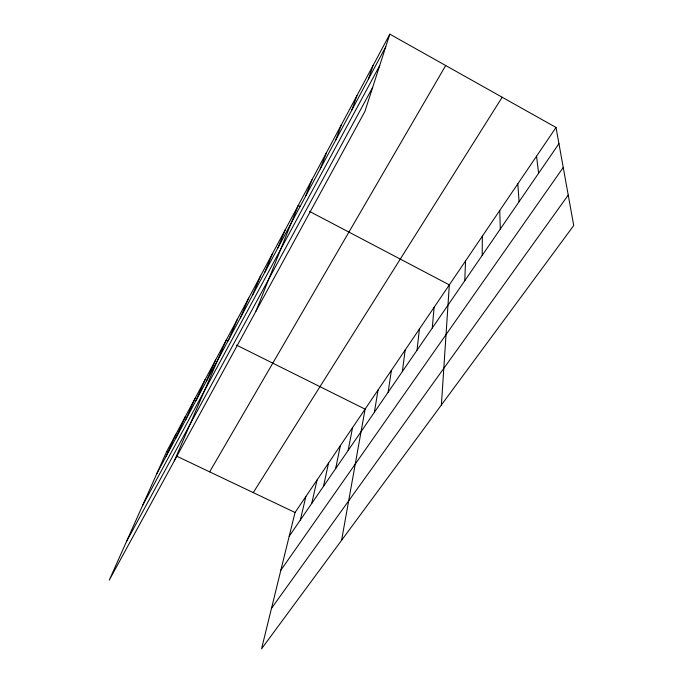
<?xml version="1.0" encoding="UTF-8"?>
<svg xmlns="http://www.w3.org/2000/svg" width="683" height="683" viewBox="0 0 683 683"><rect width="100%" height="100%" fill="white"/><g stroke="black" fill="none" stroke-linecap="round" stroke-linejoin="round"><path stroke-width="1.02" d="M482.207 255.34L482.335 236.181M464.781 280.696L465.541 260.957M441.38 404.985L449.329 284.871L309.536 211.406M432.254 328.036L434.123 307.299M417.048 350.166L419.413 329.001M402.355 371.552L405.181 350.003M388.14 392.238L391.402 370.34M374.386 412.259L378.041 390.044M341.585 540.313L365.098 409.143L236.557 345.12M348.151 450.43L352.539 427.66M335.643 468.64L340.356 445.64M323.511 486.296L328.532 463.083M311.738 503.431L317.049 480.029M300.315 520.053L305.89 496.49M556.022 127.465L295.039 512.489L261.538 648.85L573.729 225.527L556.022 127.465L389.822 34.15L166.72 451.429L109.271 580.123L364.927 111.397L389.822 34.15M368.359 79.228L373.063 65.491M351.677 110.33L356.953 95.637M335.652 140.22L341.44 124.639M320.233 168.957L326.508 152.574M305.403 196.61L312.114 179.501M255.894 311.303L298.232 205.463L300.11 206.454M277.75 248.168L285.221 229.795M264.842 272.227L272.645 253.308M252.377 295.466L260.488 276.052M240.331 317.928L248.723 298.061M228.677 339.656L237.325 319.362M174.31 460.88L226.295 340.006L228.156 340.937M206.488 381.02L215.597 360.009M195.919 400.725L205.224 379.406M185.674 419.832L195.167 398.215M175.744 438.349L185.4 416.476M166.106 456.312L175.924 434.209M156.757 473.746L385.733 46.837M142.474 505.753L379.714 65.534M126.389 541.773L372.696 87.304M209.647 471.859L445.692 65.517M253.273 492.614L502.184 97.234M289.216 536.206L558.95 143.661M280.867 570.168L563.244 167.463M271.493 608.322L568.23 195.09M166.72 451.429L168.59 452.325M177.017 456.329L295.039 512.489M536.548 156.194L538.622 173.243M517.799 183.855L519.089 201.673M499.743 210.501L500.298 229.018"/></g></svg>
